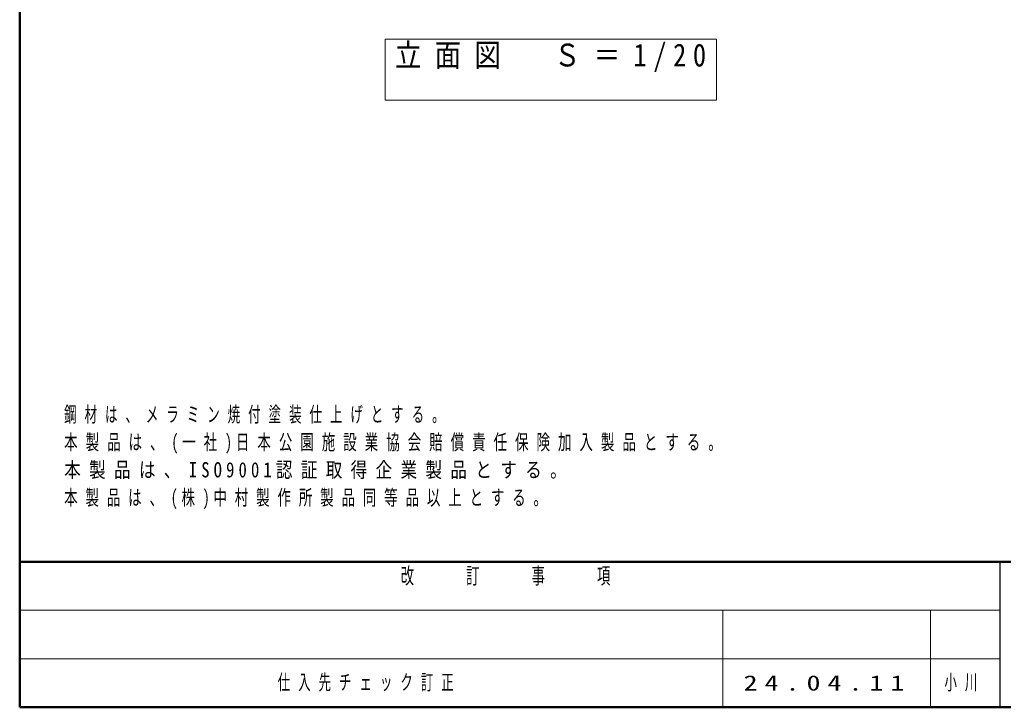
# Model space of a CAD drawing. Units: millimetres on the paper, with parts at other scales. Extents: x -385 to 0, y -297 to 267.
# Drawn here: x -385 to -243, y 0 to 99.2 of the extents above; entities that cross this region are included whole.
import ezdxf

# ---------------------------------------------------------------- set-up
doc = ezdxf.new("R2010")
doc.units = ezdxf.units.MM
doc.layers.add('LY_3', color=7, linetype='Continuous', lineweight=25)
doc.layers.add('LY_4', color=7, linetype='Continuous', lineweight=13)
doc.styles.add('ＭＳ ゴシック', font='')
doc.styles.get('ＭＳ ゴシック').set_extended_font_data('MS Gothic')

msp = doc.modelspace()

# ---------------------------------------------------------------- linework, layer by layer
at = {"layer": 'LY_3', "lineweight": 13}
for p, q in [((-284.422, 96.435), (-332.222, 96.435)), ((-332.222, 96.435), (-332.222, 87.635)), ((-284.422, 87.635), (-284.422, 96.435)), ((-332.222, 87.635), (-284.422, 87.635))]:
    msp.add_line(p, q, dxfattribs=at)
at = {"layer": 'LY_4', "lineweight": 50}
for p, q in [((-385, 267), (-385, 0)), ((-385, 21), (0, 21)), ((-385, 0), (0, 0))]:
    msp.add_line(p, q, dxfattribs=at)
at = {"layer": 'LY_4', "color": 211, "lineweight": 25}
msp.add_line((-243.5, 21), (-243.5, 0), dxfattribs=at)
at = {"layer": 'LY_4'}
for p, q in [((-385, 14), (-243.5, 14)), ((-283.5, 14), (-283.5, 0)), ((-253.5, 14), (-253.5, 0)), ((-385, 7), (-243.5, 7))]:
    msp.add_line(p, q, dxfattribs=at)

# ---------------------------------------------------------------- texts
at = {"layer": 'LY_3', "style": 'ＭＳ ゴシック'}
for s, insert, char_height, attachment_point in [('\\T1.5;\\W0.85;立面図\u3000Ｓ＝1/20', (-330.822, 95.785), 3.299, 1), ('\\T1.64;\\W0.6;鋼材は、メラミン焼付塗装仕上げとする。', (-378.582, 43.382), 2.199, 1), ('\\T1.59;\\W0.65;本製品は、(一社)日本公園施設業協会賠償責任保険加入製品とする。', (-378.582, 39.382), 2.199, 1), ('\\T1.5;\\W0.8;本製品は、ISO9001認証取得企業製品とする。', (-378.582, 35.382), 2.199, 1), ('\\T1.58;\\W0.65;本製品は、(株)中村製作所製品同等品以上とする。', (-378.582, 31.382), 2.199, 1), ('\\T1.64;\\W0.6;仕入先チェック訂正', (-347.75, 3.5), 2.199, 4), ('\\T1.5;\\W1.35;24.04.11', (-280.5, 3.5), 2.199, 4), ('\\T1.64;\\W0.6;小川', (-251.5, 3.5), 2.199, 4)]:
    msp.add_mtext(s, dxfattribs=dict(at, insert=insert, char_height=char_height, attachment_point=attachment_point))
at = {"layer": 'LY_4', "color": 4, "insert": (-314.25, 20.167), "char_height": 2.346, "attachment_point": 2, "style": 'ＭＳ ゴシック'}
msp.add_mtext('\\T1.64;\\W0.6;改\u3000\u3000訂\u3000\u3000事\u3000\u3000項', dxfattribs=at)

doc.saveas('drawing.dxf')
